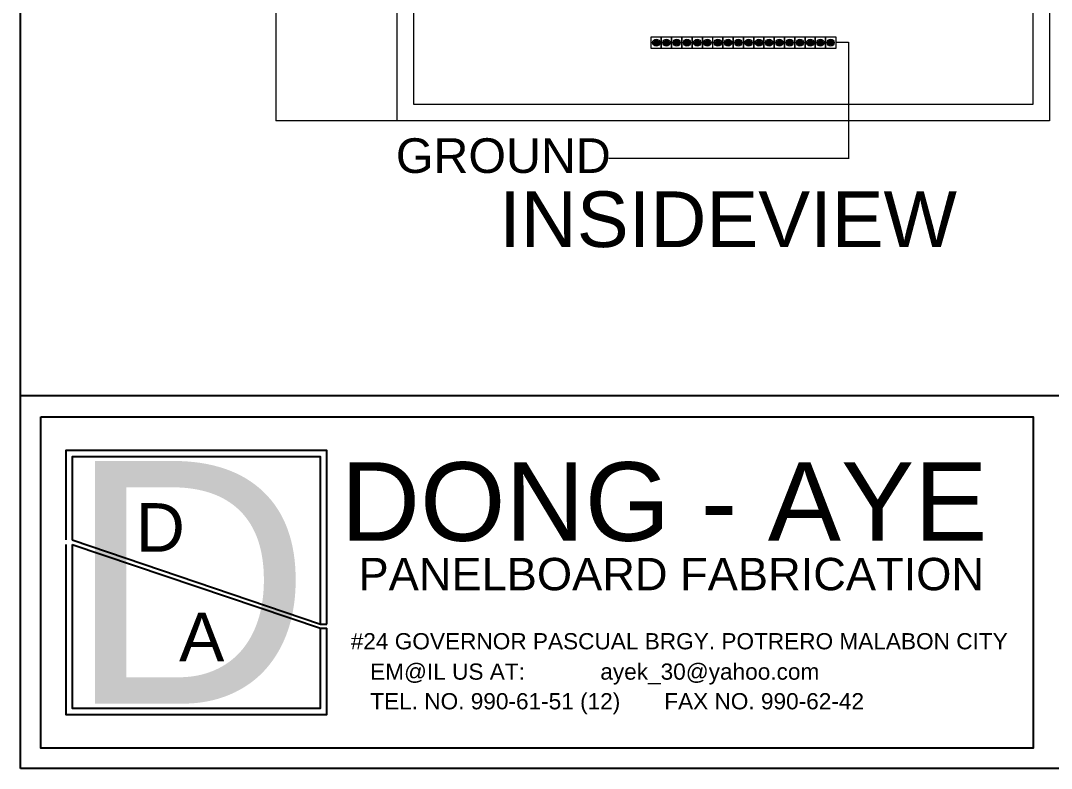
# Model space of a CAD drawing. Header units: inches. Extents: x 18739 to 22272, y 3658 to 7913.
# Drawn here: x 19437 to 19827.2, y 3658.1 to 3941.2 of the extents above; entities that cross this region are included whole.
import ezdxf

# ---------------------------------------------------------------- set-up
doc = ezdxf.new("R2010")
doc.units = ezdxf.units.IN
doc.header["$MEASUREMENT"] = 0
doc.layers.add('ENCLOSRURE', color=7, linetype='Continuous', lineweight=20)
doc.styles.get("Standard").update_dxf_attribs({"font": 'arial.ttf'})

msp = doc.modelspace()

# ---------------------------------------------------------------- hatches: boundary and pattern name
at = {"layer": 'ENCLOSRURE'}
h = msp.add_hatch(color=4, dxfattribs=at)
h.dxf.hatch_style = 1
h.paths.add_polyline_path([(19676.62432, 3932.86364, 1), (19678.56174, 3932.86364, 1)])
h.paths.add_polyline_path([(19676.78931, 3932.86364, 1), (19678.39675, 3932.86364, 1)], flags=16)
h = msp.add_hatch(dxfattribs=at)
h.set_pattern_fill('ANSI31', color=4, scale=3.091236, angle=-180)
h.set_pattern_definition([(225, (23927.4964, 564.5248), (0.273229235, -0.273229235), [])])
h.paths.add_polyline_path([(19676.78931, 3932.86364, 1), (19678.39675, 3932.86364, 1)])
h = msp.add_hatch(color=4, dxfattribs=at)
h.dxf.hatch_style = 1
h.paths.add_polyline_path([(19680.50679, 3932.86364, 1), (19682.4442, 3932.86364, 1)])
h.paths.add_polyline_path([(19680.67178, 3932.86364, 1), (19682.27921, 3932.86364, 1)], flags=16)
h = msp.add_hatch(dxfattribs=at)
h.set_pattern_fill('ANSI31', color=4, scale=3.091236, angle=-180)
h.set_pattern_definition([(225, (23931.37887, 564.5248), (0.273229235, -0.273229235), [])])
h.paths.add_polyline_path([(19680.67178, 3932.86364, 1), (19682.27921, 3932.86364, 1)])
h = msp.add_hatch(color=4, dxfattribs=at)
h.dxf.hatch_style = 1
h.paths.add_polyline_path([(19684.38925, 3932.86364, 1), (19686.32666, 3932.86364, 1)])
h.paths.add_polyline_path([(19684.55424, 3932.86364, 1), (19686.16167, 3932.86364, 1)], flags=16)
h = msp.add_hatch(dxfattribs=at)
h.set_pattern_fill('ANSI31', color=4, scale=3.091236, angle=-180)
h.set_pattern_definition([(225, (23935.26133, 564.5248), (0.273229235, -0.273229235), [])])
h.paths.add_polyline_path([(19684.55424, 3932.86364, 1), (19686.16167, 3932.86364, 1)])
h = msp.add_hatch(color=4, dxfattribs=at)
h.dxf.hatch_style = 1
h.paths.add_polyline_path([(19688.27171, 3932.86364, 1), (19690.20913, 3932.86364, 1)])
h.paths.add_polyline_path([(19688.4367, 3932.86364, 1), (19690.04413, 3932.86364, 1)], flags=16)
h = msp.add_hatch(dxfattribs=at)
h.set_pattern_fill('ANSI31', color=4, scale=3.091236, angle=-180)
h.set_pattern_definition([(225, (23939.1438, 564.5248), (0.273229235, -0.273229235), [])])
h.paths.add_polyline_path([(19688.4367, 3932.86364, 1), (19690.04413, 3932.86364, 1)])
h = msp.add_hatch(color=4, dxfattribs=at)
h.dxf.hatch_style = 1
h.paths.add_polyline_path([(19692.15417, 3932.86364, 1), (19694.09159, 3932.86364, 1)])
h.paths.add_polyline_path([(19692.31916, 3932.86364, 1), (19693.9266, 3932.86364, 1)], flags=16)
h = msp.add_hatch(dxfattribs=at)
h.set_pattern_fill('ANSI31', color=4, scale=3.091236, angle=-180)
h.set_pattern_definition([(225, (23943.02626, 564.5248), (0.273229235, -0.273229235), [])])
h.paths.add_polyline_path([(19692.31916, 3932.86364, 1), (19693.9266, 3932.86364, 1)])
h = msp.add_hatch(color=4, dxfattribs=at)
h.dxf.hatch_style = 1
h.paths.add_polyline_path([(19696.03664, 3932.86364, 1), (19697.97405, 3932.86364, 1)])
h.paths.add_polyline_path([(19696.20163, 3932.86364, 1), (19697.80906, 3932.86364, 1)], flags=16)
h = msp.add_hatch(dxfattribs=at)
h.set_pattern_fill('ANSI31', color=4, scale=3.091236, angle=-180)
h.set_pattern_definition([(225, (23946.90872, 564.5248), (0.273229235, -0.273229235), [])])
h.paths.add_polyline_path([(19696.20163, 3932.86364, 1), (19697.80906, 3932.86364, 1)])
h = msp.add_hatch(color=4, dxfattribs=at)
h.dxf.hatch_style = 1
h.paths.add_polyline_path([(19699.95782, 3932.86364, 1), (19701.89523, 3932.86364, 1)])
h.paths.add_polyline_path([(19700.12281, 3932.86364, 1), (19701.73024, 3932.86364, 1)], flags=16)
h = msp.add_hatch(dxfattribs=at)
h.set_pattern_fill('ANSI31', color=4, scale=3.091236, angle=-180)
h.set_pattern_definition([(225, (23950.8299, 564.5248), (0.273229235, -0.273229235), [])])
h.paths.add_polyline_path([(19700.12281, 3932.86364, 1), (19701.73024, 3932.86364, 1)])
h = msp.add_hatch(color=4, dxfattribs=at)
h.dxf.hatch_style = 1
h.paths.add_polyline_path([(19703.84028, 3932.86364, 1), (19705.77769, 3932.86364, 1)])
h.paths.add_polyline_path([(19704.00527, 3932.86364, 1), (19705.6127, 3932.86364, 1)], flags=16)
h = msp.add_hatch(dxfattribs=at)
h.set_pattern_fill('ANSI31', color=4, scale=3.091236, angle=-180)
h.set_pattern_definition([(225, (23954.71237, 564.5248), (0.273229235, -0.273229235), [])])
h.paths.add_polyline_path([(19704.00527, 3932.86364, 1), (19705.6127, 3932.86364, 1)])
h = msp.add_hatch(color=4, dxfattribs=at)
h.dxf.hatch_style = 1
h.paths.add_polyline_path([(19707.72274, 3932.86364, 1), (19709.66016, 3932.86364, 1)])
h.paths.add_polyline_path([(19707.88773, 3932.86364, 1), (19709.49517, 3932.86364, 1)], flags=16)
h = msp.add_hatch(dxfattribs=at)
h.set_pattern_fill('ANSI31', color=4, scale=3.091236, angle=-180)
h.set_pattern_definition([(225, (23958.59483, 564.5248), (0.273229235, -0.273229235), [])])
h.paths.add_polyline_path([(19707.88773, 3932.86364, 1), (19709.49517, 3932.86364, 1)])
h = msp.add_hatch(color=4, dxfattribs=at)
h.dxf.hatch_style = 1
h.paths.add_polyline_path([(19711.6052, 3932.86364, 1), (19713.54262, 3932.86364, 1)])
h.paths.add_polyline_path([(19711.77019, 3932.86364, 1), (19713.37763, 3932.86364, 1)], flags=16)
h = msp.add_hatch(dxfattribs=at)
h.set_pattern_fill('ANSI31', color=4, scale=3.091236, angle=-180)
h.set_pattern_definition([(225, (23962.4773, 564.5248), (0.273229235, -0.273229235), [])])
h.paths.add_polyline_path([(19711.77019, 3932.86364, 1), (19713.37763, 3932.86364, 1)])
h = msp.add_hatch(color=4, dxfattribs=at)
h.dxf.hatch_style = 1
h.paths.add_polyline_path([(19715.48767, 3932.86364, 1), (19717.42508, 3932.86364, 1)])
h.paths.add_polyline_path([(19715.65266, 3932.86364, 1), (19717.26009, 3932.86364, 1)], flags=16)
h = msp.add_hatch(dxfattribs=at)
h.set_pattern_fill('ANSI31', color=4, scale=3.091236, angle=-180)
h.set_pattern_definition([(225, (23966.35975, 564.5248), (0.273229235, -0.273229235), [])])
h.paths.add_polyline_path([(19715.65266, 3932.86364, 1), (19717.26009, 3932.86364, 1)])
h = msp.add_hatch(color=4, dxfattribs=at)
h.dxf.hatch_style = 1
h.paths.add_polyline_path([(19719.37013, 3932.86364, 1), (19721.30754, 3932.86364, 1)])
h.paths.add_polyline_path([(19719.53512, 3932.86364, 1), (19721.14255, 3932.86364, 1)], flags=16)
h = msp.add_hatch(dxfattribs=at)
h.set_pattern_fill('ANSI31', color=4, scale=3.091236, angle=-180)
h.set_pattern_definition([(225, (23970.2422, 564.5248), (0.273229235, -0.273229235), [])])
h.paths.add_polyline_path([(19719.53512, 3932.86364, 1), (19721.14255, 3932.86364, 1)])
h = msp.add_hatch(color=4, dxfattribs=at)
h.dxf.hatch_style = 1
h.paths.add_polyline_path([(19723.2801, 3932.86364, 1), (19725.21751, 3932.86364, 1)])
h.paths.add_polyline_path([(19723.44509, 3932.86364, 1), (19725.05252, 3932.86364, 1)], flags=16)
h = msp.add_hatch(dxfattribs=at)
h.set_pattern_fill('ANSI31', color=4, scale=3.091236, angle=-180)
h.set_pattern_definition([(225, (23974.1522, 564.5248), (0.273229235, -0.273229235), [])])
h.paths.add_polyline_path([(19723.44509, 3932.86364, 1), (19725.05252, 3932.86364, 1)])
h = msp.add_hatch(color=4, dxfattribs=at)
h.dxf.hatch_style = 1
h.paths.add_polyline_path([(19727.16256, 3932.86364, 1), (19729.09997, 3932.86364, 1)])
h.paths.add_polyline_path([(19727.32755, 3932.86364, 1), (19728.93498, 3932.86364, 1)], flags=16)
h = msp.add_hatch(dxfattribs=at)
h.set_pattern_fill('ANSI31', color=4, scale=3.091236, angle=-180)
h.set_pattern_definition([(225, (23978.03465, 564.5248), (0.273229235, -0.273229235), [])])
h.paths.add_polyline_path([(19727.32755, 3932.86364, 1), (19728.93498, 3932.86364, 1)])
h = msp.add_hatch(color=4, dxfattribs=at)
h.dxf.hatch_style = 1
h.paths.add_polyline_path([(19731.04502, 3932.86364, 1), (19732.98244, 3932.86364, 1)])
h.paths.add_polyline_path([(19731.21001, 3932.86364, 1), (19732.81744, 3932.86364, 1)], flags=16)
h = msp.add_hatch(dxfattribs=at)
h.set_pattern_fill('ANSI31', color=4, scale=3.091236, angle=-180)
h.set_pattern_definition([(225, (23981.9171, 564.5248), (0.273229235, -0.273229235), [])])
h.paths.add_polyline_path([(19731.21001, 3932.86364, 1), (19732.81744, 3932.86364, 1)])
h = msp.add_hatch(color=4, dxfattribs=at)
h.dxf.hatch_style = 1
h.paths.add_polyline_path([(19734.92748, 3932.86364, 1), (19736.8649, 3932.86364, 1)])
h.paths.add_polyline_path([(19735.09247, 3932.86364, 1), (19736.69991, 3932.86364, 1)], flags=16)
h = msp.add_hatch(dxfattribs=at)
h.set_pattern_fill('ANSI31', color=4, scale=3.091236, angle=-180)
h.set_pattern_definition([(225, (23985.79957, 564.5248), (0.273229235, -0.273229235), [])])
h.paths.add_polyline_path([(19735.09247, 3932.86364, 1), (19736.69991, 3932.86364, 1)])
h = msp.add_hatch(color=4, dxfattribs=at)
h.dxf.hatch_style = 1
h.paths.add_polyline_path([(19738.80995, 3932.86364, 1), (19740.74736, 3932.86364, 1)])
h.paths.add_polyline_path([(19738.97494, 3932.86364, 1), (19740.58237, 3932.86364, 1)], flags=16)
h = msp.add_hatch(dxfattribs=at)
h.set_pattern_fill('ANSI31', color=4, scale=3.091236, angle=-180)
h.set_pattern_definition([(225, (23989.68203, 564.5248), (0.273229235, -0.273229235), [])])
h.paths.add_polyline_path([(19738.97494, 3932.86364, 1), (19740.58237, 3932.86364, 1)])
h = msp.add_hatch(color=4, dxfattribs=at)
h.dxf.hatch_style = 1
h.paths.add_polyline_path([(19742.69241, 3932.86364, 1), (19744.62982, 3932.86364, 1)])
h.paths.add_polyline_path([(19742.8574, 3932.86364, 1), (19744.46483, 3932.86364, 1)], flags=16)
h = msp.add_hatch(dxfattribs=at)
h.set_pattern_fill('ANSI31', color=4, scale=3.091236, angle=-180)
h.set_pattern_definition([(225, (23993.5645, 564.5248), (0.273229235, -0.273229235), [])])
h.paths.add_polyline_path([(19742.8574, 3932.86364, 1), (19744.46483, 3932.86364, 1)])

# ---------------------------------------------------------------- linework, layer by layer
for p, q in [((19436.98745, 3799.23125, 0.05314), (20845.69867, 3799.23125, 0.05314)), ((19456.53978, 3744.59903, 426.0891), (19550.49968, 3712.78834, 426.0891)), ((19456.53978, 3742.83863, 426.0891), (19550.49968, 3711.18483, 426.0891)), ((19550.49968, 3712.78834, 426.0891), (19552.89547, 3712.78834, 426.0891)), ((19550.49968, 3711.18483, 426.0891), (19552.89547, 3711.18483, 426.0891))]:
    msp.add_line(p, q)
at = {"elevation": 0.05845}
for points in [[(19436.98745, 3658.14299), (19436.98745, 4839.26136), (20955.76081, 4839.26136), (20955.76081, 3658.14299)], [(19444.68512, 3791.24123), (19820.30837, 3791.24123), (19820.30837, 3665.79724), (19444.68512, 3665.79724)]]:
    msp.add_lwpolyline(points, close=True, dxfattribs=at)
at = {"elevation": 426.0891}
for points in [[(19552.89547, 3712.78834), (19552.89547, 3778.44951), (19454.14399, 3778.44951), (19454.14399, 3744.59903)], [(19550.49968, 3712.78834), (19550.49968, 3776.05372), (19456.53978, 3776.05372), (19456.53978, 3744.59903)], [(19454.14399, 3742.83863), (19454.14399, 3678.59747), (19552.89547, 3678.59747), (19552.89547, 3711.18483)], [(19456.53978, 3742.83863), (19456.53978, 3680.99326), (19550.49968, 3680.99326), (19550.49968, 3711.18483)]]:
    msp.add_lwpolyline(points, dxfattribs=at)
at = {"layer": 'ENCLOSRURE', "color": 252}
for p, q in [((19533.56726, 4157.68978), (19533.57363, 3903.31754)), ((19745.90549, 3933.05965), (19750.33518, 3933.05965)), ((19750.33518, 3933.05965), (19750.33518, 3888.89574)), ((19579.58501, 3903.31754), (19533.57363, 3903.31754)), ((19750.33518, 3889.02798), (19659.65688, 3889.02798))]:
    msp.add_line(p, q, dxfattribs=at)
at = {"layer": 'ENCLOSRURE'}
for points in [[(19579.58501, 4413.88283), (19826.43384, 4413.88283), (19826.43384, 3903.31754), (19579.58501, 3903.31754)], [(19585.83717, 4407.63068), (19820.18169, 4407.63068), (19820.18169, 3909.38777), (19585.83717, 3909.38777)]]:
    msp.add_lwpolyline(points, close=True, dxfattribs=at)
at = {"layer": 'ENCLOSRURE', "color": 4}
for points in [[(19679.53426, 3930.67143), (19675.6518, 3930.67143), (19675.6518, 3935.01007), (19679.53426, 3935.01007)], [(19683.41672, 3930.67143), (19679.53426, 3930.67143), (19679.53426, 3935.01007), (19683.41672, 3935.01007)], [(19687.29919, 3930.67143), (19683.41672, 3930.67143), (19683.41672, 3935.01007), (19687.29919, 3935.01007)], [(19691.18165, 3930.67143), (19687.29919, 3930.67143), (19687.29919, 3935.01007), (19691.18165, 3935.01007)], [(19695.06411, 3930.67143), (19691.18165, 3930.67143), (19691.18165, 3935.01007), (19695.06411, 3935.01007)], [(19698.94657, 3930.67143), (19695.06411, 3930.67143), (19695.06411, 3935.01007), (19698.94657, 3935.01007)], [(19702.86776, 3930.67143), (19698.98529, 3930.67143), (19698.98529, 3935.01007), (19702.86776, 3935.01007)], [(19706.75022, 3930.67143), (19702.86776, 3930.67143), (19702.86776, 3935.01007), (19706.75022, 3935.01007)], [(19710.63268, 3930.67143), (19706.75022, 3930.67143), (19706.75022, 3935.01007), (19710.63268, 3935.01007)], [(19714.51514, 3930.67143), (19710.63268, 3930.67143), (19710.63268, 3935.01007), (19714.51514, 3935.01007)], [(19718.3976, 3930.67143), (19714.51514, 3930.67143), (19714.51514, 3935.01007), (19718.3976, 3935.01007)], [(19722.28007, 3930.67143), (19718.3976, 3930.67143), (19718.3976, 3935.01007), (19722.28007, 3935.01007)], [(19726.19003, 3930.67143), (19722.30757, 3930.67143), (19722.30757, 3935.01007), (19726.19003, 3935.01007)], [(19730.0725, 3930.67143), (19726.19003, 3930.67143), (19726.19003, 3935.01007), (19730.0725, 3935.01007)], [(19733.95496, 3930.67143), (19730.0725, 3930.67143), (19730.0725, 3935.01007), (19733.95496, 3935.01007)], [(19737.83742, 3930.67143), (19733.95496, 3930.67143), (19733.95496, 3935.01007), (19737.83742, 3935.01007)], [(19741.71988, 3930.67143), (19737.83742, 3930.67143), (19737.83742, 3935.01007), (19741.71988, 3935.01007)], [(19745.60235, 3930.67143), (19741.71988, 3930.67143), (19741.71988, 3935.01007), (19745.60235, 3935.01007)]]:
    msp.add_lwpolyline(points, close=True, dxfattribs=at)
for centre, radius in [((19677.59303, 3932.86364), 1.34678), ((19677.59303, 3932.86364), 0.96871), ((19677.59303, 3932.86364), 0.80372), ((19681.47549, 3932.86364), 1.34678), ((19681.47549, 3932.86364), 0.96871), ((19681.47549, 3932.86364), 0.80372), ((19685.35796, 3932.86364), 1.34678), ((19685.35796, 3932.86364), 0.96871), ((19685.35796, 3932.86364), 0.80372), ((19689.24042, 3932.86364), 1.34678), ((19689.24042, 3932.86364), 0.96871), ((19689.24042, 3932.86364), 0.80372), ((19693.12288, 3932.86364), 1.34678), ((19693.12288, 3932.86364), 0.96871), ((19693.12288, 3932.86364), 0.80372), ((19697.00534, 3932.86364), 1.34678), ((19697.00534, 3932.86364), 0.96871), ((19697.00534, 3932.86364), 0.80372), ((19700.92652, 3932.86364), 1.34678), ((19700.92652, 3932.86364), 0.96871), ((19700.92652, 3932.86364), 0.80372), ((19704.80899, 3932.86364), 1.34678), ((19704.80899, 3932.86364), 0.96871), ((19704.80899, 3932.86364), 0.80372), ((19708.69145, 3932.86364), 1.34678), ((19708.69145, 3932.86364), 0.96871), ((19708.69145, 3932.86364), 0.80372), ((19712.57391, 3932.86364), 1.34678), ((19712.57391, 3932.86364), 0.96871), ((19712.57391, 3932.86364), 0.80372), ((19716.45637, 3932.86364), 1.34678), ((19716.45637, 3932.86364), 0.96871), ((19716.45637, 3932.86364), 0.80372), ((19720.33884, 3932.86364), 1.34678), ((19720.33884, 3932.86364), 0.96871), ((19720.33884, 3932.86364), 0.80372), ((19724.2488, 3932.86364), 1.34678), ((19724.2488, 3932.86364), 0.96871), ((19724.2488, 3932.86364), 0.80372), ((19728.13127, 3932.86364), 1.34678), ((19728.13127, 3932.86364), 0.96871), ((19728.13127, 3932.86364), 0.80372), ((19732.01373, 3932.86364), 1.34678), ((19732.01373, 3932.86364), 0.96871), ((19732.01373, 3932.86364), 0.80372), ((19735.89619, 3932.86364), 1.34678), ((19735.89619, 3932.86364), 0.96871), ((19735.89619, 3932.86364), 0.80372), ((19739.77865, 3932.86364), 1.34678), ((19739.77865, 3932.86364), 0.96871), ((19739.77865, 3932.86364), 0.80372), ((19743.66112, 3932.86364), 1.34678), ((19743.66112, 3932.86364), 0.96871), ((19743.66112, 3932.86364), 0.80372)]:
    msp.add_circle(centre, radius, dxfattribs=at)

# ---------------------------------------------------------------- texts
for s, height, p in [('D', 91.89504, (19454.55925, 3682.63839, 426.0891)), ('D', 18.37901, (19480.62732, 3740.16162, 426.0891)), ('PANELBOARD FABRICATION', 12.2526716, (19564.90335, 3725.56902, 3048.87675)), ('A', 18.37901, (19496.98019, 3698.68736, -707.58917)), ('#24 GOVERNOR PASCUAL BRGY. POTRERO MALABON CITY ', 6.1263358, (19561.97022, 3703.21358, 883.3289)), ('EM@IL US AT:            ayek_30@yahoo.com', 6.1263358, (19569.28986, 3691.71476, -25.27391)), ('TEL. NO. 990-61-51 (12)       FAX NO. 990-62-42', 6.1263358, (19569.35111, 3680.49723, 452.85356))]:
    msp.add_text(s, height=height).set_placement(p)
at = {"color": 1}
msp.add_text('DONG - AYE', height=29.76002, dxfattribs=at).set_placement((19558.18044, 3744.27739, 383.3061))
at = {"insert": (19618.12202, 3876.54476), "char_height": 21.067271, "attachment_point": 1}
msp.add_mtext_dynamic_manual_height_columns('INSIDEVIEW', width=8.8205467, gutter_width=1, heights=[0.83509], dxfattribs=at)
at = {"layer": 'ENCLOSRURE', "color": 0}
msp.add_text('GROUND', height=13.105332, dxfattribs=at).set_placement((19579.03814, 3883.5403))

doc.saveas('drawing.dxf')
